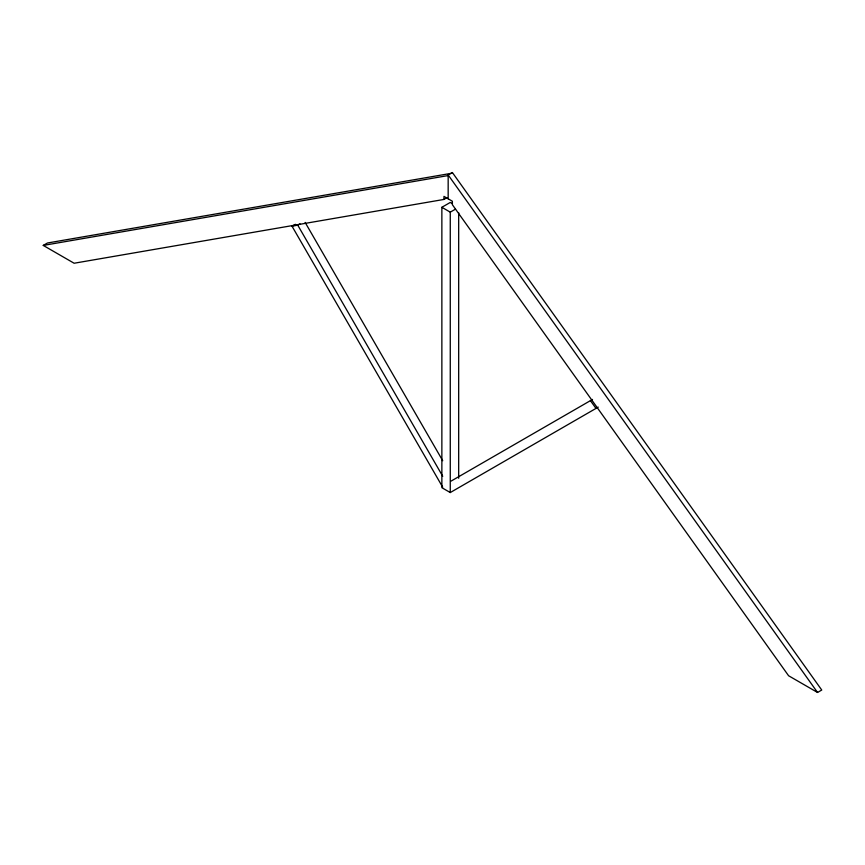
<?xml version="1.0" encoding="UTF-8"?>
<svg xmlns="http://www.w3.org/2000/svg" width="865" height="865" viewBox="0 0 865 865"><rect width="100%" height="100%" fill="white"/><g stroke="black" fill="none" stroke-linecap="round" stroke-linejoin="round"><path stroke-width="1.3" d="M447.118 197.62L443.961 199.437L74.12 263.241L43.25 245.422L47.456 243L452.373 173.141M442.707 487.211L292.035 226.241L295.397 224.294M292.035 226.241L297.733 225.138L299.982 223.84M448.167 198.809L448.167 174.968L452.373 172.535L821.75 690.032L817.544 692.465L788.599 675.749L452.373 204.702L452.373 201.231L443.961 196.377L443.961 199.437M598.234 407.112L450.265 492.553L441.864 487.698L441.864 207.297L450.265 202.442L452.373 203.664M441.864 207.297L450.265 212.152L455.52 209.125M451 481.145L592.503 399.446M43.25 245.422L448.167 175.563M590.417 400.646L595.996 408.41M448.167 174.968L817.544 692.465M305.14 222.424L442.718 460.721M297.733 225.138L442.739 476.291M458.677 212.693L458.677 478.259M450.265 212.152L450.265 492.553"/></g></svg>
